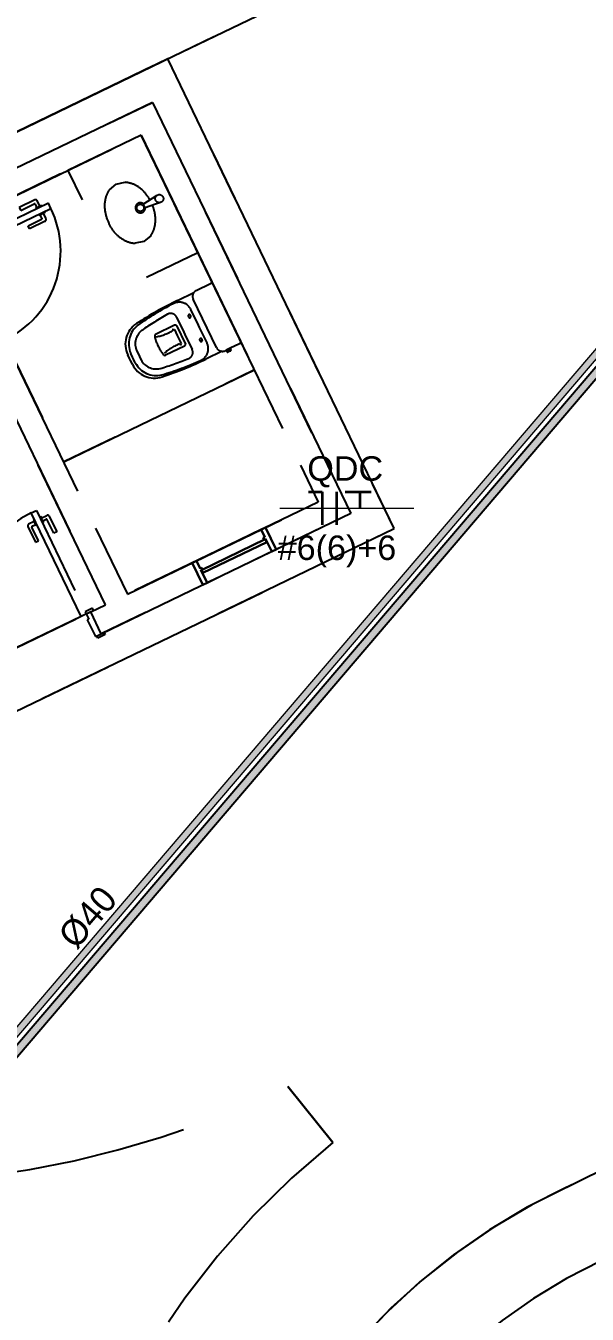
# Model space of a CAD drawing. Header units: metres. Extents: x 4 to 151, y -16 to 34.
# Drawn here: x 46.67 to 50.12, y 13.63 to 21.54 of the extents above; entities that cross this region are included whole.
import ezdxf

# ---------------------------------------------------------------- set-up
doc = ezdxf.new("R2010")
doc.units = ezdxf.units.M
doc.linetypes.add('IMPORT-_Tracejado pequeno', pattern=[2.25, 1.5, -0.75])
doc.linetypes.add('IMPORT-DASHED2 _4_', pattern=[0.375, 0.25, -0.125])
doc.layers.add('Base Revit Coremas_dwg', color=7, linetype='Continuous', lineweight=9, true_color=0x767676)
for name, color, linetype, lineweight in [('E-ELE-QPM-IDEN', 7, 'Continuous', 9), ('E-POWR-CNDT', 7, 'Continuous', 25), ('E-POWR-CNDT-IDEN', 7, 'Continuous', 9), ('KIRYA - PAREDE', 7, 'Continuous', 35), ('KIRYA - PISO', 7, 'Continuous', 9), ('KIRYA - PROJEÇÃO', 7, 'IMPORT-DASHED2 _4_', 9), ('KIRYA - SQUADRIA', 7, 'Continuous', 9), ('LAYOUT-WC_COZINHA', 7, 'Continuous', 9)]:
    doc.layers.add(name, color=color, linetype=linetype, lineweight=lineweight)
doc.styles.add('Arial_2', font='arial.ttf', dxfattribs={"height": 0.15})
doc.styles.add('Century Gothic_4', font='GOTHIC.TTF', dxfattribs={"height": 0.16})

# ---------------------------------------------------------------- blocks, each defined once
blk = doc.blocks.new('ELE_PRAÇA_COREMAS_rvt-1-PLANTA BAIXA - TÉRREO')
at = {"layer": 'E-POWR-CNDT', "lineweight": 5, "true_color": 0xbcbcbc}
for points in [[(22.6342, 14.6081), (29.2131, 22.31), (29.2019, 22.3333), (22.6233, 14.6306), (22.6327, 14.6112)], [(22.6454, 14.5848), (29.224, 22.2875), (29.2131, 22.31), (22.6344, 14.6076), (22.645, 14.5856)]]:
    blk.add_hatch(color=9, dxfattribs=at).paths.add_polyline_path(points)
at = {"layer": 'E-POWR-CNDT', "color": 21, "true_color": 0xffabab}
for p, q in [((29.2019, 22.3333), (22.6229, 14.6314)), ((22.6454, 14.5848), (29.2244, 22.2866))]:
    blk.add_line(p, q, dxfattribs=at)
blk = doc.blocks.new('Base Revit Coremas_dwg_A$C0A671FCF-8225575-PLANTA BAIXA - TÉRREO')
at = {"layer": 'LAYOUT-WC_COZINHA', "color": 254, "linetype": 'IMPORT-_Tracejado pequeno', "lineweight": 25, "true_color": 0xe3e3e3}
for p, q in [((0, 0.012), (0, 0.398)), ((0.0754, 0.41), (0.1037, 0.41)), ((0.0804, 0.4244), (0.0987, 0.4244)), ((0.1294, 0.405), (0.2392, 0.405)), ((0.15, 0.37), (0.15, 0.04)), ((0.3132, 0.1415), (0.3132, 0.2685)), ((0.3228, 0.2758), (0.4517, 0.2758)), ((0.4687, 0.1975), (0.4687, 0.2125)), ((0.3228, 0.1342), (0.4517, 0.1342)), ((0.11, 0), (0.012, 0)), ((0.2392, 0.005), (0.1294, 0.005))]:
    blk.add_line(p, q, dxfattribs=at)
at = {"layer": 'LAYOUT-WC_COZINHA', "color": 254, "linetype": 'IMPORT-_Tracejado pequeno', "lineweight": 25, "true_color": 0xe3e3e3, "flags": 128}
for points in [[(0.012, 0.41), (0.0754, 0.41), (0.0754, 0.4194), (0.1037, 0.4194), (0.1037, 0.41), (0.11, 0.41)], [(0.19, 0.3185), (0.19, 0.2125), (0.19, 0.1975), (0.19, 0.0915)], [(0.29, 0.0943), (0.29, 0.1975), (0.29, 0.2125), (0.29, 0.3157)], [(0.3451, 0.1489), (0.3348, 0.1577), (0.3348, 0.1975), (0.3348, 0.2125), (0.3348, 0.2523), (0.3451, 0.2611)], [(0.6, 0.1724), (0.6, 0.1975), (0.6, 0.2125), (0.6, 0.2376)], [(0.64, 0.2376), (0.64, 0.2125), (0.64, 0.1975), (0.64, 0.1724)], [(0.66, 0.2376), (0.66, 0.2125), (0.66, 0.1975), (0.66, 0.1724)]]:
    blk.add_lwpolyline(points, dxfattribs=at)
at = {"layer": 'LAYOUT-WC_COZINHA', "color": 254, "linetype": 'IMPORT-_Tracejado pequeno', "lineweight": 25, "true_color": 0xe3e3e3}
for centre, radius, start, end in [((0.012, 0.398), 0.012, 90, 180), ((0.0804, 0.4194), 0.005, 90, 180), ((0.0987, 0.4194), 0.005, 360, 90), ((0.11, 0.37), 0.04, 61.04498, 90), ((0.11, 0.37), 0.04, 360, 61.04498), ((0.27, 0.3185), 0.08, 88.14425, 180), ((0.2392, -1.8637), 2.2687, 82.65629, 90), ((0.2073, -1.6167), 2.0162, 80.95019, 88.14425), ((0.33, 0.3157), 0.04, 86.36665, 180), ((0.2073, -1.6167), 1.9762, 80.95019, 86.36665), ((0.4941, 0.2316), 0.106, 2.34978, 78.01274), ((0.4941, 0.2316), 0.146, 2.34978, 78.01274), ((0.51, 0.2376), 0.15, 0, 82.65629), ((0.2212, 0.2861), 0.0134, 162.44815, 180), ((0.2212, 0.2861), 0.0134, 180, 197.55185), ((0.2185, 0.287), 0.0106, 142.63461, 162.44815), ((0.2185, 0.2852), 0.0106, 197.55185, 217.36539), ((0.2168, 0.2883), 0.00838, 118.47751, 142.63461), ((0.2168, 0.2839), 0.00838, 217.36539, 241.52249), ((0.2156, 0.2903), 0.00607, 90, 118.47751), ((0.2156, 0.2819), 0.00607, 241.52249, 270), ((0.2156, 0.2903), 0.00607, 61.52249, 90), ((0.2156, 0.2819), 0.00607, 270, 298.47751), ((0.2145, 0.2883), 0.00838, 37.36539, 61.52249), ((0.2145, 0.2839), 0.00838, 298.47751, 322.63461), ((0.2128, 0.287), 0.0106, 17.55185, 37.36539), ((0.2128, 0.2852), 0.0106, 322.63461, 342.44815), ((0.2101, 0.2861), 0.0134, 0, 17.55185), ((0.2101, 0.2861), 0.0134, 342.44815, 0), ((0.3228, 0.2658), 0.01, 90, 164.16879), ((0.3699, 0.5616), 0.3121, 264.89478, 285.62296), ((0.4517, 0.2658), 0.01, 18.52205, 90), ((0.3187, 0.2213), 0.1503, 356.66193, 18.52205), ((0.3699, -0.1516), 0.3121, 74.37704, 95.10522), ((0.3187, 0.1887), 0.1503, 341.47795, 3.33807), ((0.4941, 0.1784), 0.106, 281.98726, 357.65022), ((0.4941, 0.1784), 0.146, 281.98726, 357.65022), ((0.51, 0.1724), 0.15, 277.34371, 360), ((0.27, 0.0915), 0.08, 180, 271.85575), ((0.2212, 0.1239), 0.0134, 162.44815, 180), ((0.2212, 0.1239), 0.0134, 180, 197.55185), ((0.2185, 0.1248), 0.0106, 142.63461, 162.44815), ((0.2185, 0.123), 0.0106, 197.55185, 217.36539), ((0.2168, 0.1261), 0.00838, 118.47751, 142.63461), ((0.2168, 0.1217), 0.00838, 217.36539, 241.52249), ((0.2156, 0.1281), 0.00607, 90, 118.47751), ((0.2156, 0.1197), 0.00607, 241.52249, 270), ((0.2156, 0.1281), 0.00607, 61.52249, 90), ((0.2156, 0.1197), 0.00607, 270, 298.47751), ((0.2145, 0.1261), 0.00838, 37.36539, 61.52249), ((0.2145, 0.1217), 0.00838, 298.47751, 322.63461), ((0.2128, 0.1248), 0.0106, 17.55185, 37.36539), ((0.2128, 0.123), 0.0106, 322.63461, 342.44815), ((0.2101, 0.1239), 0.0134, 360, 17.55185), ((0.2101, 0.1239), 0.0134, 342.44815, 360), ((0.33, 0.0943), 0.04, 180, 273.63335), ((0.3228, 0.1442), 0.01, 195.83121, 270), ((0.4517, 0.1442), 0.01, 270, 341.47795), ((0.012, 0.012), 0.012, 180, 270), ((0.11, 0.04), 0.04, 270, 298.95502), ((0.11, 0.04), 0.04, 298.95502, 0), ((0.2392, 2.2737), 2.2687, 270, 277.34371), ((0.2073, 2.0267), 2.0162, 271.85575, 279.04981), ((0.2073, 2.0267), 1.9762, 273.63335, 279.04981)]:
    blk.add_arc(centre, radius, start, end, dxfattribs=at)
blk = doc.blocks.new('Base Revit Coremas_dwg_A$C331B23C5-8225576-PLANTA BAIXA - TÉRREO')
at = {"layer": 'LAYOUT-WC_COZINHA', "color": 254, "linetype": 'IMPORT-_Tracejado pequeno', "lineweight": 25, "true_color": 0xe3e3e3, "flags": 128}
blk.add_lwpolyline([(0, 0.8), (0, 0), (0.5, 0), (0.5, 0.8)], close=True, dxfattribs=at)
for points in [[(0.2159, 0.5819), (0.2692, 0.5958), (0.3224, 0.5819)], [(0.0687, 0.4236), (0.1726, 0.4126), (0.1737, 0.3868), (0.0723, 0.3752)], [(0.3224, 0.2181), (0.2692, 0.2042), (0.2159, 0.2181)]]:
    blk.add_lwpolyline(points, dxfattribs=at)
at = {"layer": 'LAYOUT-WC_COZINHA', "color": 254, "linetype": 'IMPORT-_Tracejado pequeno', "lineweight": 25, "true_color": 0xe3e3e3}
for centre, radius in [((0.0694, 0.4), 0.025), ((0.1989, 0.4), 0.0217)]:
    blk.add_circle(centre, radius, dxfattribs=at)
for centre, radius, start, end in [((0.2923, 0.4448), 0.157, 119.13945, 143.388), ((0.246, 0.4448), 0.157, 36.612, 60.86055), ((0.3863, 0.4), 0.2627, 162.8939, 176.12745), ((0.3288, 0.4177), 0.2025, 143.388, 162.8939), ((0.1926, 0.4052), 0.2235, 17.1061, 36.612), ((0.1989, 0.4), 0.0307, 206.00804, 155.28758), ((0.152, 0.4), 0.2627, 342.8939, 360), ((0.2162, 0.4124), 0.1988, 356.41257, 17.1061), ((0.3863, 0.4), 0.2627, 184.10958, 197.1061), ((0.3288, 0.3823), 0.2025, 197.1061, 216.612), ((0.2095, 0.3823), 0.2025, 323.388, 342.8939), ((0.2923, 0.3552), 0.157, 216.612, 240.86055), ((0.246, 0.3552), 0.157, 299.13945, 323.388)]:
    blk.add_arc(centre, radius, start, end, dxfattribs=at)
blk = doc.blocks.new('Base Revit Coremas_dwg__U16-8225577-PLANTA BAIXA - TÉRREO')
at = {"layer": 'KIRYA - SQUADRIA', "color": 254, "linetype": 'IMPORT-_Tracejado pequeno', "lineweight": 25, "true_color": 0xe3e3e3}
for p, q in [((-0.6763, 0.5295), (-0.6763, 0.5495)), ((-0.6287, 0.5295), (-0.6287, 0.5495)), ((0, -0.15), (0, 0))]:
    blk.add_line(p, q, dxfattribs=at)
at = {"layer": 'KIRYA - SQUADRIA', "color": 254, "linetype": 'IMPORT-_Tracejado pequeno', "lineweight": 25, "true_color": 0xe3e3e3, "flags": 128}
for points in [[(-0.67, 0.5621), (-0.6763, 0.5621), (-0.6763, 0.5495), (-0.715, 0.5495)], [(-0.7, -0.15), (-0.7, 0), (-0.635, 0), (-0.635, 0.605), (-0.67, 0.605), (-0.67, 0.015)], [(-0.635, 0.5621), (-0.6287, 0.5621), (-0.6287, 0.5495), (-0.59, 0.5495)], [(-0.725, 0.5395), (-0.725, 0.4325), (-0.705, 0.4325), (-0.705, 0.5245)], [(-0.7, 0.5295), (-0.6763, 0.5295), (-0.6763, 0.5195), (-0.67, 0.5195)], [(-0.605, 0.5295), (-0.6287, 0.5295), (-0.6287, 0.5195), (-0.635, 0.5195)], [(-0.58, 0.5395), (-0.58, 0.4325), (-0.6, 0.4325), (-0.6, 0.5245)], [(-0.67, 0), (-0.72, 0), (-0.72, 0.015), (-0.67, 0.015), (-0.67, -0.035), (-0.66, -0.035), (-0.66, -0.15), (-0.72, -0.15), (-0.72, -0.165), (-0.67, -0.165), (-0.67, -0.15)], [(-0.015, 0), (-0.03, 0), (0.02, 0), (0.02, 0.015), (-0.03, 0.015), (-0.03, -0.035), (-0.04, -0.035), (-0.04, -0.15), (0.02, -0.15), (0.02, -0.165), (-0.03, -0.165), (-0.03, -0.15)]]:
    blk.add_lwpolyline(points, dxfattribs=at)
at = {"layer": 'KIRYA - SQUADRIA', "color": 254, "linetype": 'IMPORT-_Tracejado pequeno', "lineweight": 25, "true_color": 0xe3e3e3}
for centre, radius, start, end in [((-0.635, 0), 0.605, 360, 90), ((-0.715, 0.5395), 0.01, 90, 180), ((-0.7, 0.5245), 0.005, 90, 180), ((-0.605, 0.5245), 0.005, 0, 90), ((-0.59, 0.5395), 0.01, 360, 90)]:
    blk.add_arc(centre, radius, start, end, dxfattribs=at)
blk = doc.blocks.new('Base Revit Coremas_dwg__U17-8225578-PLANTA BAIXA - TÉRREO')
at = {"layer": 'KIRYA - SQUADRIA', "color": 254, "linetype": 'IMPORT-_Tracejado pequeno', "lineweight": 25, "true_color": 0xe3e3e3}
for p, q in [((0.8, 0.15), (0.8, 0)), ((0.0237, -0.6295), (0.0237, -0.6495)), ((0.0713, -0.6295), (0.0713, -0.6495))]:
    blk.add_line(p, q, dxfattribs=at)
at = {"layer": 'KIRYA - SQUADRIA', "color": 254, "linetype": 'IMPORT-_Tracejado pequeno', "lineweight": 25, "true_color": 0xe3e3e3, "flags": 128}
for points in [[(0.03, 0), (-0.02, 0), (-0.02, -0.015), (0.03, -0.015), (0.03, 0.035), (0.04, 0.035), (0.04, 0.15), (-0.02, 0.15), (-0.02, 0.165), (0.03, 0.165), (0.03, 0.15)], [(0.82, 0), (0.77, 0), (0.82, 0), (0.82, -0.015), (0.77, -0.015), (0.77, 0.035), (0.76, 0.035), (0.76, 0.15), (0.82, 0.15), (0.82, 0.165), (0.77, 0.165), (0.77, 0.15)], [(0, 0.15), (0, 0), (0.065, 0), (0.065, -0.705), (0.03, -0.705), (0.03, -0.015)], [(-0.025, -0.6395), (-0.025, -0.5325), (-0.005, -0.5325), (-0.005, -0.6245)], [(0.12, -0.6395), (0.12, -0.5325), (0.1, -0.5325), (0.1, -0.6245)], [(0, -0.6295), (0.0237, -0.6295), (0.0237, -0.6195), (0.03, -0.6195)], [(0.095, -0.6295), (0.0713, -0.6295), (0.0713, -0.6195), (0.065, -0.6195)], [(0.03, -0.6621), (0.0237, -0.6621), (0.0237, -0.6495), (-0.015, -0.6495)], [(0.065, -0.6621), (0.0713, -0.6621), (0.0713, -0.6495), (0.11, -0.6495)]]:
    blk.add_lwpolyline(points, dxfattribs=at)
at = {"layer": 'KIRYA - SQUADRIA', "color": 254, "linetype": 'IMPORT-_Tracejado pequeno', "lineweight": 25, "true_color": 0xe3e3e3}
for centre, radius, start, end in [((0.065, 0), 0.705, 270, 0), ((0, -0.6245), 0.005, 180, 270), ((0.095, -0.6245), 0.005, 270, 360), ((-0.015, -0.6395), 0.01, 180, 270), ((0.11, -0.6395), 0.01, 270, 0)]:
    blk.add_arc(centre, radius, start, end, dxfattribs=at)
blk = doc.blocks.new('Base Revit Coremas_dwg-8208185-PLANTA BAIXA - TÉRREO')
at = {"layer": 'KIRYA - PAREDE', "color": 254, "linetype": 'IMPORT-_Tracejado pequeno', "lineweight": 25, "true_color": 0xe3e3e3, "flags": 128}
for points in [[(22.8149, 20.2116), (22.6798, 20.1464), (22.6363, 20.2365), (20.8349, 19.3676), (21.921, 17.1159), (22.9117, 17.5937), (22.9769, 17.4586), (21.851, 16.9156), (20.6346, 19.4376), (22.5712, 20.3716), (24.0123, 21.0667), (25.2287, 18.5447), (23.6975, 17.8061), (23.6323, 17.9413), (23.7224, 17.9847), (22.9839, 19.5159), (23.119, 19.5811), (22.9839, 19.5159), (23.7224, 17.9847), (23.6323, 17.9413), (23.6975, 17.8061), (25.2287, 18.5447), (24.0123, 21.0667), (22.5712, 20.3716), (20.6346, 19.4376), (21.851, 16.9156), (22.9769, 17.4586), (22.9117, 17.5937), (21.921, 17.1159), (20.8349, 19.3676), (22.6363, 20.2365), (22.6798, 20.1464), (22.8149, 20.2116), (22.7714, 20.3016), (23.9424, 20.8664), (22.7714, 20.3016)], [(23.9424, 20.8664), (25.0284, 18.6146), (23.8575, 18.0499), (23.119, 19.5811), (23.8575, 18.0499), (25.0284, 18.6146)]]:
    blk.add_lwpolyline(points, close=True, dxfattribs=at)
at = {"layer": 'KIRYA - PISO', "color": 254, "linetype": 'IMPORT-_Tracejado pequeno', "lineweight": 25, "true_color": 0xe3e3e3, "flags": 128}
for points in [[(1.7665, 2.031), (2.9051, 11.1086), (42.1193, 30.0217), (41.9968, 4.9048), (1.7665, 2.031), (2.9051, 11.1086), (42.1193, 30.0217), (41.9968, 4.9048)], [(23.4665, 18.8605), (24.6374, 19.4252)], [(23.6323, 17.9413), (22.9117, 17.5937)], [(24.8431, 15.028), (25.1191, 14.6851)]]:
    blk.add_lwpolyline(points, close=True, dxfattribs=at)
at = {"layer": 'KIRYA - PISO', "color": 254, "linetype": 'IMPORT-_Tracejado pequeno', "lineweight": 25, "true_color": 0xe3e3e3}
for centre, radius, start, end in [((23.7376, 20.529), 6.7353, 294.73906, 349.37715), ((23.7376, 20.529), 6.7353, 294.73906, 349.37715), ((22.2366, 20.4323), 6, 253.31616, 295.74813), ((22.2366, 20.4323), 6, 253.31616, 295.74813), ((28.2543, 10.7902), 5, 128.83233, 249.12789), ((28.2543, 10.7902), 5, 128.83233, 249.12789), ((28.2543, 10.7902), 4, 114.64203, 299.35913), ((28.2543, 10.7902), 4, 114.64203, 299.35913), ((28.2543, 10.7902), 4, 115.11986, 299.08533), ((28.2543, 10.7902), 4, 115.11986, 299.08533), ((28.2543, 10.7902), 3.5, 115.14567, 299.06872), ((28.2543, 10.7902), 3.5, 115.14567, 299.06872)]:
    blk.add_arc(centre, radius, start, end, dxfattribs=at)
at = {"layer": 'KIRYA - PROJEÇÃO', "color": 254, "linetype": 'IMPORT-_Tracejado pequeno', "lineweight": 25, "true_color": 0xe3e3e3, "flags": 128}
blk.add_lwpolyline([(25.4957, 18.4514), (24.1056, 21.3337), (20.3676, 19.5309), (21.7577, 16.6486), (25.4957, 18.4514), (24.1056, 21.3337), (20.3676, 19.5309), (21.7577, 16.6486)], close=True, dxfattribs=at)
at = {"layer": 'KIRYA - SQUADRIA', "color": 254, "linetype": 'IMPORT-_Tracejado pequeno', "lineweight": 25, "true_color": 0xe3e3e3, "flags": 128}
for points in [[(24.7054, 18.4588), (24.7705, 18.3237), (24.7435, 18.3107), (24.7055, 18.3895), (24.6965, 18.3852), (24.6921, 18.3942), (24.7011, 18.3986), (24.6784, 18.4458), (24.7054, 18.4588), (24.6784, 18.4458), (24.282, 18.2546), (24.255, 18.2416), (24.3201, 18.1065), (24.255, 18.2416), (24.282, 18.2546), (24.3048, 18.2074), (24.3138, 18.2117), (24.3181, 18.2027), (24.3091, 18.1984), (24.3472, 18.1195), (24.3201, 18.1065), (24.3472, 18.1195), (24.7435, 18.3107), (24.3472, 18.1195), (24.3091, 18.1984), (24.3181, 18.2027), (24.3138, 18.2117), (24.3048, 18.2074), (24.282, 18.2546), (24.6784, 18.4458), (24.7011, 18.3986), (24.6921, 18.3942), (24.6965, 18.3852), (24.7055, 18.3895), (24.7435, 18.3107), (24.7705, 18.3237)], [(24.7128, 18.368), (24.7041, 18.386), (24.3131, 18.1974), (24.7041, 18.386)], [(24.3131, 18.1974), (24.3218, 18.1794), (24.7128, 18.368), (24.3218, 18.1794)]]:
    blk.add_lwpolyline(points, close=True, dxfattribs=at)
for name, p, rotation in [('Base Revit Coremas_dwg_A$C331B23C5-8225576-PLANTA BAIXA - TÉRREO', (23.9424, 20.8664), 205.7481327013867), ('Base Revit Coremas_dwg_A$C331B23C5-8225576-PLANTA BAIXA - TÉRREO', (23.9424, 20.8664), 205.7481327013867), ('Base Revit Coremas_dwg__U16-8225577-PLANTA BAIXA - TÉRREO', (23.119, 19.5811), 295.7481327013867), ('Base Revit Coremas_dwg__U16-8225577-PLANTA BAIXA - TÉRREO', (23.119, 19.5811), 295.7481327013867), ('Base Revit Coremas_dwg_A$C0A671FCF-8225575-PLANTA BAIXA - TÉRREO', (24.3794, 19.9602), 205.7481327013867), ('Base Revit Coremas_dwg_A$C0A671FCF-8225575-PLANTA BAIXA - TÉRREO', (24.3794, 19.9602), 205.7481327013867), ('Base Revit Coremas_dwg__U17-8225578-PLANTA BAIXA - TÉRREO', (23.6323, 17.9413), 205.7481327013867), ('Base Revit Coremas_dwg__U17-8225578-PLANTA BAIXA - TÉRREO', (23.6323, 17.9413), 205.7481327013867)]:
    blk.add_blockref(name, p, dxfattribs=dict(rotation=rotation))
blk = doc.blocks.new('Fiação_Tag Paineis - 2_ FNT-3068468-PLANTA BAIXA - TÉRREO')
at = {"layer": 'E-ELE-QPM-IDEN', "color": 5, "lineweight": 35, "true_color": 0x0000ff}
for p, q in [((-0.002268, -0.001642), (-0.001419, -0.001642)), ((-0.001419, -0.001642), (-0.001419, -0.003664))]:
    blk.add_line(p, q, dxfattribs=at)
at = {"layer": 'E-ELE-QPM-IDEN', "color": 1, "lineweight": 35, "true_color": 0xff0000}
blk.add_line((-0.000546, -0.001642), (-0.000546, -0.003664), dxfattribs=at)
at = {"layer": 'E-ELE-QPM-IDEN', "color": 94, "lineweight": 35, "true_color": 0x009f00}
for p, q in [((-0.000013, -0.001642), (0.001577, -0.001642)), ((0.000879, -0.001642), (0.000879, -0.002653))]:
    blk.add_line(p, q, dxfattribs=at)
at = {"layer": 'E-ELE-QPM-IDEN'}
blk.add_line((-0.004029, -0.002653), (0.004194, -0.002653), dxfattribs=at)

msp = doc.modelspace()

# ---------------------------------------------------------------- hatches: boundary and pattern name
at = {"layer": 'E-POWR-CNDT', "lineweight": 5, "true_color": 0x353535}
h = msp.add_hatch(color=250, dxfattribs=at)
h.paths.add_polyline_path([(45.967, 14.6076), (52.7064, 22.4918), (52.6901, 22.5049), (45.9516, 14.6208), (45.9629, 14.6112)])
h.paths.add_polyline_path([(45.9557, 14.6256), (45.9557, 14.6256), (45.959, 14.6295)])
msp.add_hatch(color=250, dxfattribs=at).paths.add_polyline_path([(45.9829, 14.594), (52.7218, 22.4786), (52.7064, 22.4918), (45.967, 14.6076), (45.9824, 14.5945)])

# ---------------------------------------------------------------- linework, layer by layer
at = {"layer": 'E-POWR-CNDT', "lineweight": 9}
for p, q in [((52.6905, 22.5054), (45.9511, 14.6212)), ((45.9829, 14.594), (52.7224, 22.4782))]:
    msp.add_line(p, q, dxfattribs=at)

# ---------------------------------------------------------------- block references
at = {"lineweight": 5}
msp.add_blockref('ELE_PRAÇA_COREMAS_rvt-1-PLANTA BAIXA - TÉRREO', (23.4343, 0), dxfattribs=at)
at = {"layer": 'Base Revit Coremas_dwg', "color": 254, "linetype": 'IMPORT-_Tracejado pequeno', "lineweight": 25, "true_color": 0xe3e3e3}
msp.add_blockref('Base Revit Coremas_dwg-8208185-PLANTA BAIXA - TÉRREO', (23.4343, 0), dxfattribs=at)
at = {"layer": 'E-ELE-QPM-IDEN', "xscale": 99.99999999999993, "yscale": 99.99999999999993, "zscale": 99.99999999999993}
msp.add_blockref('Fiação_Tag Paineis - 2_ FNT-3068468-PLANTA BAIXA - TÉRREO', (48.6306, 18.842), dxfattribs=at)

# ---------------------------------------------------------------- texts
at = {"layer": 'E-ELE-QPM-IDEN', "char_height": 0.15, "attachment_point": 1, "style": 'Arial_2'}
for s, insert, width in [('QDC', (48.3966, 18.8954), 0.569198), ('#6(6)+6', (48.2148, 18.409), 0.905907)]:
    msp.add_mtext(s, dxfattribs=dict(at, insert=insert, width=width))
at = {"layer": 'E-POWR-CNDT-IDEN', "insert": (46.8551, 15.9664), "char_height": 0.16, "width": 0.545147, "attachment_point": 1, "rotation": 49.47591, "style": 'Century Gothic_4'}
msp.add_mtext('Ø40', dxfattribs=at)

doc.saveas('drawing.dxf')
